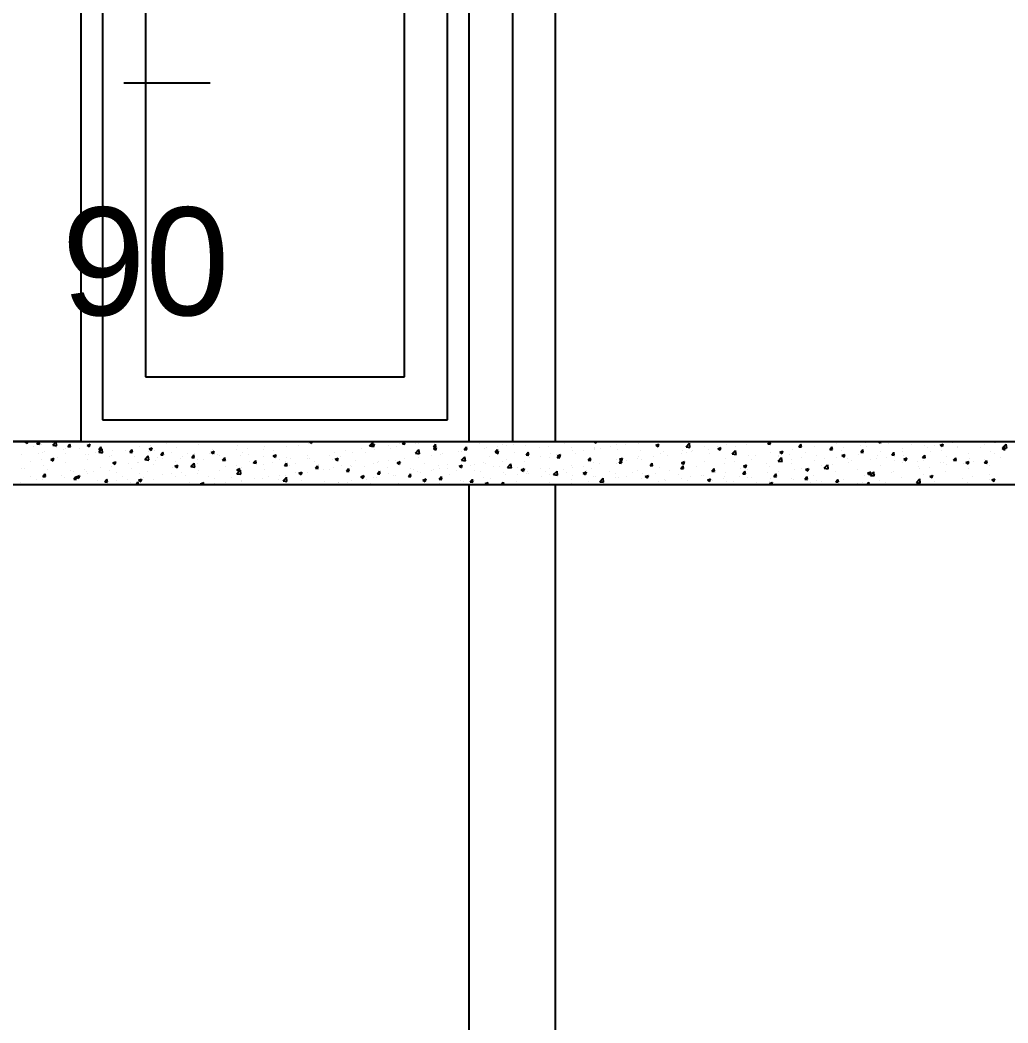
# Model space of a CAD drawing. Header units: metres. Extents: x -55 to 385, y 16 to 159.
# Drawn here: x -25.32 to -23.031, y 71.794 to 74.117 of the extents above; entities that cross this region are included whole.
import ezdxf

# ---------------------------------------------------------------- set-up
doc = ezdxf.new("R2010")
doc.units = ezdxf.units.M
doc.header["$MEASUREMENT"] = 0
doc.styles.get("Standard").update_dxf_attribs({"font": 'ARIAL.TTF'})

msp = doc.modelspace()

# ---------------------------------------------------------------- linework, layer by layer
for p, q in [((-24.27956, 73.14066), (-24.27956, 76.04066)), ((-24.07956, 73.14066), (-24.07956, 76.04066)), ((-25.17956, 75.24066), (-25.17956, 73.14066)), ((-25.17956, 75.24066), (-25.17956, 73.14066)), ((-24.27956, 73.14066), (-24.27956, 75.24066)), ((-24.17956, 75.24066), (-24.17956, 73.14066)), ((-25.12956, 75.19066), (-25.12956, 73.19066)), ((-24.32956, 73.19066), (-24.32956, 75.19066)), ((-25.02956, 75.09066), (-25.02956, 73.29066)), ((-24.42956, 73.29066), (-24.42956, 75.09066)), ((-25.07956, 73.97194), (-24.87956, 73.97194)), ((-25.02956, 73.29066), (-24.42956, 73.29066)), ((-25.12956, 73.19066), (-24.32956, 73.19066)), ((-27.47955, 73.14066), (-20.67956, 73.14066)), ((-25.17955, 73.14065), (-25.42955, 73.14065)), ((-25.30867, 73.13944), (-25.30551, 73.14065)), ((-25.30867, 73.13944), (-25.30369, 73.13608)), ((-25.30362, 73.1362), (-25.30213, 73.14065)), ((-25.28991, 73.12802), (-25.28991, 73.12802)), ((-25.28131, 73.13504), (-25.2766, 73.14065)), ((-25.28131, 73.13504), (-25.27533, 73.13452)), ((-25.27526, 73.13463), (-25.27637, 73.14065)), ((-25.26953, 73.13435), (-25.26953, 73.13435)), ((-25.24466, 73.13222), (-25.23687, 73.14034)), ((-25.24466, 73.13222), (-25.23577, 73.13084)), ((-25.24449, 73.13764), (-25.24449, 73.13764)), ((-25.23569, 73.13092), (-25.2368, 73.14042)), ((-25.23653, 73.12576), (-25.23653, 73.12576)), ((-25.21427, 73.12473), (-25.21427, 73.12473)), ((-25.20958, 73.12877), (-25.20476, 73.13451)), ((-25.20958, 73.12877), (-25.2036, 73.12824)), ((-25.20353, 73.12836), (-25.20469, 73.13463)), ((-25.18314, 73.1235), (-25.18314, 73.1235)), ((-25.17956, 73.14066), (-24.27956, 73.14066)), ((-25.17955, 73.14066), (-25.17955, 73.14065)), ((-25.16496, 73.13143), (-25.15795, 73.13412)), ((-25.16496, 73.13143), (-25.15998, 73.12808)), ((-25.16233, 73.13223), (-25.16233, 73.13223)), ((-25.16173, 73.13187), (-25.16173, 73.13187)), ((-25.15991, 73.12819), (-25.15788, 73.13423)), ((-25.13794, 73.11567), (-25.13015, 73.12379)), ((-25.13785, 73.12249), (-25.13303, 73.12824)), ((-25.13181, 73.12208), (-25.13296, 73.12835)), ((-25.12897, 73.11437), (-25.13007, 73.12387)), ((-25.11099, 73.13927), (-25.11099, 73.13927)), ((-25.07956, 73.14066), (-24.87956, 73.14066)), ((-25.04371, 73.1281), (-25.04371, 73.1281)), ((-25.02124, 73.12342), (-25.01424, 73.12611)), ((-25.02124, 73.12342), (-25.01627, 73.12007)), ((-25.01867, 73.13139), (-25.01867, 73.13139)), ((-25.0162, 73.12018), (-25.01417, 73.12623)), ((-24.9808, 73.13638), (-24.9808, 73.13638)), ((-24.95841, 73.12692), (-24.95841, 73.12692)), ((-24.9079, 73.13332), (-24.9079, 73.13332)), ((-24.81595, 73.13226), (-24.81595, 73.13226)), ((-24.79286, 73.12515), (-24.79286, 73.12515)), ((-24.75498, 73.13013), (-24.75498, 73.13013)), ((-24.70339, 73.12847), (-24.70339, 73.12847)), ((-24.69183, 73.13845), (-24.69183, 73.13845)), ((-24.67535, 73.13033), (-24.67535, 73.13033)), ((-24.65204, 73.13551), (-24.65204, 73.13551)), ((-24.64979, 73.13966), (-24.64718, 73.14066)), ((-24.64979, 73.13966), (-24.64482, 73.1363)), ((-24.64475, 73.13642), (-24.64332, 73.14066)), ((-24.61703, 73.14034), (-24.61703, 73.14034)), ((-24.52917, 73.12388), (-24.52917, 73.12388)), ((-24.51085, 73.13032), (-24.50306, 73.13844)), ((-24.51085, 73.13032), (-24.50196, 73.12894)), ((-24.50608, 73.13165), (-24.49908, 73.13434)), ((-24.50608, 73.13165), (-24.50111, 73.12829)), ((-24.50188, 73.12902), (-24.50299, 73.13852)), ((-24.50104, 73.12841), (-24.49901, 73.13445)), ((-24.49947, 73.12316), (-24.49947, 73.12316)), ((-24.46601, 73.1322), (-24.46601, 73.1322)), ((-24.4622, 73.12536), (-24.4622, 73.12536)), ((-24.44896, 73.12957), (-24.44896, 73.12957)), ((-24.44098, 73.13549), (-24.44098, 73.13549)), ((-24.43447, 73.13496), (-24.42968, 73.14066)), ((-24.43447, 73.13496), (-24.42849, 73.13443)), ((-24.42842, 73.13455), (-24.42955, 73.14066)), ((-24.40388, 73.13537), (-24.40388, 73.13537)), ((-24.4031, 73.14048), (-24.4031, 73.14048)), ((-24.39702, 73.13706), (-24.39702, 73.13706)), ((-24.36274, 73.12868), (-24.35792, 73.13443)), ((-24.36274, 73.12868), (-24.35677, 73.12816)), ((-24.36237, 73.12364), (-24.35537, 73.12633)), ((-24.36237, 73.12364), (-24.35739, 73.12029)), ((-24.35669, 73.12827), (-24.35785, 73.13454)), ((-24.35732, 73.1204), (-24.35529, 73.12644)), ((-24.30955, 73.13852), (-24.30955, 73.13852)), ((-24.29102, 73.12241), (-24.2862, 73.12815)), ((-24.28497, 73.122), (-24.28612, 73.12827)), ((-24.25617, 73.13626), (-24.25617, 73.13626)), ((-24.24444, 73.12471), (-24.24444, 73.12471)), ((-24.24019, 73.12595), (-24.24019, 73.12595)), ((-24.21516, 73.12925), (-24.21516, 73.12925)), ((-24.20279, 73.13401), (-24.20279, 73.13401)), ((-24.1931, 73.13176), (-24.1931, 73.13176)), ((-24.17729, 73.13423), (-24.17729, 73.13423)), ((-24.14941, 73.13175), (-24.14941, 73.13175)), ((-24.14259, 73.13816), (-24.14259, 73.13816)), ((-24.11642, 73.12576), (-24.11642, 73.12576)), ((-24.09603, 73.12949), (-24.09603, 73.12949)), ((-24.0581, 73.13577), (-24.0581, 73.13577)), ((-24.04264, 73.12724), (-24.04264, 73.12724)), ((-23.99092, 73.13988), (-23.98887, 73.14066)), ((-23.99092, 73.13988), (-23.98595, 73.13652)), ((-23.99001, 73.12581), (-23.99001, 73.12581)), ((-23.98934, 73.123), (-23.98934, 73.123)), ((-23.98926, 73.12498), (-23.98926, 73.12498)), ((-23.98587, 73.13663), (-23.98452, 73.14066)), ((-23.97582, 73.12382), (-23.97582, 73.12382)), ((-23.95147, 73.12798), (-23.95147, 73.12798)), ((-23.93807, 73.13331), (-23.93807, 73.13331)), ((-23.9175, 73.13383), (-23.9175, 73.13383)), ((-23.88831, 73.1363), (-23.88831, 73.1363)), ((-23.88673, 73.14035), (-23.88673, 73.14035)), ((-23.86328, 73.13959), (-23.86328, 73.13959)), ((-23.84721, 73.13187), (-23.84021, 73.13456)), ((-23.84721, 73.13187), (-23.84223, 73.12851)), ((-23.84216, 73.12863), (-23.84013, 73.13467)), ((-23.77704, 73.12842), (-23.76925, 73.13654)), ((-23.77704, 73.12842), (-23.76815, 73.12704)), ((-23.76807, 73.12712), (-23.76918, 73.13662)), ((-23.73415, 73.128), (-23.73415, 73.128)), ((-23.70436, 73.12887), (-23.70436, 73.12887)), ((-23.70349, 73.12386), (-23.69649, 73.12655)), ((-23.70349, 73.12386), (-23.69852, 73.1205)), ((-23.69845, 73.12062), (-23.69642, 73.12666)), ((-23.68364, 73.1344), (-23.68364, 73.1344)), ((-23.6625, 73.13005), (-23.6625, 73.13005)), ((-23.6538, 73.14066), (-23.65338, 73.14063)), ((-23.64604, 73.13888), (-23.64604, 73.13888)), ((-23.63746, 73.13335), (-23.63746, 73.13335)), ((-23.59959, 73.13833), (-23.59959, 73.13833)), ((-23.58763, 73.13487), (-23.58281, 73.14062)), ((-23.58763, 73.13487), (-23.58165, 73.13435)), ((-23.58158, 73.13446), (-23.58273, 73.14066)), ((-23.51591, 73.1286), (-23.51109, 73.13434)), ((-23.51591, 73.1286), (-23.50993, 73.12808)), ((-23.50986, 73.12819), (-23.51101, 73.13446)), ((-23.47912, 73.12955), (-23.47912, 73.12955)), ((-23.44418, 73.12232), (-23.43936, 73.12807)), ((-23.43813, 73.12191), (-23.43929, 73.12818)), ((-23.43668, 73.1238), (-23.43668, 73.1238)), ((-23.42778, 73.13659), (-23.42778, 73.13659)), ((-23.41446, 73.13983), (-23.41446, 73.13983)), ((-23.41164, 73.1271), (-23.41164, 73.1271)), ((-23.37377, 73.13208), (-23.37377, 73.13208)), ((-23.36108, 73.13757), (-23.36108, 73.13757)), ((-23.35857, 73.12927), (-23.35857, 73.12927)), ((-23.33205, 73.14009), (-23.33057, 73.14066)), ((-23.33205, 73.14009), (-23.32707, 73.13674)), ((-23.327, 73.13685), (-23.32572, 73.14066)), ((-23.31062, 73.1404), (-23.31062, 73.1404)), ((-23.30769, 73.13532), (-23.30769, 73.13532)), ((-23.30025, 73.13928), (-23.30025, 73.13928)), ((-23.2752, 73.12424), (-23.2752, 73.12424)), ((-23.25431, 73.13306), (-23.25431, 73.13306)), ((-23.22469, 73.13064), (-23.22469, 73.13064)), ((-23.21797, 73.12733), (-23.21797, 73.12733)), ((-23.20093, 73.13081), (-23.20093, 73.13081)), ((-23.18833, 73.13209), (-23.18133, 73.13477)), ((-23.18833, 73.13209), (-23.18336, 73.12873)), ((-23.18329, 73.12884), (-23.18126, 73.13489)), ((-23.17275, 73.13814), (-23.17275, 73.13814)), ((-23.15966, 73.13734), (-23.15966, 73.13734)), ((-23.14795, 73.12583), (-23.14795, 73.12583)), ((-23.14755, 73.12855), (-23.14755, 73.12855)), ((-23.11525, 73.13973), (-23.11525, 73.13973)), ((-23.09417, 73.12629), (-23.09417, 73.12629)), ((-23.0848, 73.13415), (-23.0848, 73.13415)), ((-23.06187, 73.13747), (-23.06187, 73.13747)), ((-23.05976, 73.13744), (-23.05976, 73.13744)), ((-23.04462, 73.12408), (-23.03762, 73.12676)), ((-23.04462, 73.12408), (-23.03965, 73.12072)), ((-23.04323, 73.12652), (-23.03544, 73.13464)), ((-23.04323, 73.12652), (-23.03434, 73.12514)), ((-23.04078, 73.12404), (-23.04078, 73.12404)), ((-23.03957, 73.12083), (-23.03755, 73.12688)), ((-23.03426, 73.12522), (-23.03537, 73.13472)), ((-25.31613, 73.11129), (-25.31613, 73.11129)), ((-25.27837, 73.11185), (-25.27837, 73.11185)), ((-25.26882, 73.11458), (-25.26882, 73.11458)), ((-25.26478, 73.11833), (-25.26478, 73.11833)), ((-25.24898, 73.09918), (-25.24198, 73.10187)), ((-25.24393, 73.09594), (-25.2419, 73.10198)), ((-25.23292, 73.10319), (-25.23292, 73.10319)), ((-25.22005, 73.12186), (-25.22005, 73.12186)), ((-25.21544, 73.11233), (-25.21544, 73.11233)), ((-25.16977, 73.1115), (-25.16977, 73.1115)), ((-25.16206, 73.11007), (-25.16206, 73.11007)), ((-25.14474, 73.1148), (-25.14474, 73.1148)), ((-25.13794, 73.11567), (-25.12904, 73.11429)), ((-25.13785, 73.12249), (-25.13188, 73.12197)), ((-25.12976, 73.12125), (-25.12976, 73.12125)), ((-25.11221, 73.10598), (-25.11221, 73.10598)), ((-25.10868, 73.10782), (-25.10868, 73.10782)), ((-25.10686, 73.11978), (-25.10686, 73.11978)), ((-25.07638, 73.11899), (-25.07638, 73.11899)), ((-25.06613, 73.11621), (-25.06131, 73.12196)), ((-25.06613, 73.11621), (-25.06015, 73.11569)), ((-25.0617, 73.11238), (-25.0617, 73.11238)), ((-25.06008, 73.11581), (-25.06124, 73.12208)), ((-25.05529, 73.10556), (-25.05529, 73.10556)), ((-25.03121, 73.09912), (-25.02342, 73.10723)), ((-25.02225, 73.09782), (-25.02335, 73.10732)), ((-25.023, 73.11674), (-25.023, 73.11674)), ((-25.00976, 73.11988), (-25.00976, 73.11988)), ((-25.00191, 73.10331), (-25.00191, 73.10331)), ((-24.9944, 73.10994), (-24.98958, 73.11568)), ((-24.9944, 73.10994), (-24.98842, 73.10942)), ((-24.9909, 73.10223), (-24.9909, 73.10223)), ((-24.98835, 73.10953), (-24.98951, 73.1158)), ((-24.96962, 73.11448), (-24.96962, 73.11448)), ((-24.94853, 73.10105), (-24.94853, 73.10105)), ((-24.94395, 73.10525), (-24.94395, 73.10525)), ((-24.93259, 73.11224), (-24.93259, 73.11224)), ((-24.92268, 73.10366), (-24.91786, 73.10941)), ((-24.92268, 73.10366), (-24.9167, 73.10314)), ((-24.91892, 73.10855), (-24.91892, 73.10855)), ((-24.91663, 73.10326), (-24.91778, 73.10952)), ((-24.91623, 73.11223), (-24.91623, 73.11223)), ((-24.90912, 73.10003), (-24.90912, 73.10003)), ((-24.88105, 73.11354), (-24.88105, 73.11354)), ((-24.87753, 73.11541), (-24.87053, 73.1181)), ((-24.87753, 73.11541), (-24.87256, 73.11206)), ((-24.87427, 73.12225), (-24.87427, 73.12225)), ((-24.87248, 73.11217), (-24.87046, 73.11822)), ((-24.86285, 73.10997), (-24.86285, 73.10997)), ((-24.85718, 73.10753), (-24.85718, 73.10753)), ((-24.85095, 73.09739), (-24.84613, 73.10313)), ((-24.85031, 73.1003), (-24.85031, 73.1003)), ((-24.8449, 73.09698), (-24.84606, 73.10325)), ((-24.81789, 73.12185), (-24.81789, 73.12185)), ((-24.80947, 73.10772), (-24.80947, 73.10772)), ((-24.80584, 73.11457), (-24.80584, 73.11457)), ((-24.79199, 73.11031), (-24.79199, 73.11031)), ((-24.75609, 73.10546), (-24.75609, 73.10546)), ((-24.75533, 73.12097), (-24.75533, 73.12097)), ((-24.73382, 73.1074), (-24.72682, 73.11009)), ((-24.73382, 73.1074), (-24.72884, 73.10405)), ((-24.73367, 73.12032), (-24.73367, 73.12032)), ((-24.72877, 73.10416), (-24.72674, 73.11021)), ((-24.7027, 73.10321), (-24.7027, 73.10321)), ((-24.6931, 73.1023), (-24.6931, 73.1023)), ((-24.65523, 73.10729), (-24.65523, 73.10729)), ((-24.65326, 73.10222), (-24.65326, 73.10222)), ((-24.64932, 73.10095), (-24.64932, 73.10095)), ((-24.60275, 73.10863), (-24.60275, 73.10863)), ((-24.59207, 73.1156), (-24.59207, 73.1156)), ((-24.5901, 73.0994), (-24.5831, 73.10208)), ((-24.58506, 73.09616), (-24.58303, 73.1022)), ((-24.57884, 73.10534), (-24.57884, 73.10534)), ((-24.56704, 73.1189), (-24.56704, 73.1189)), ((-24.55081, 73.11612), (-24.55081, 73.11612)), ((-24.52052, 73.11535), (-24.52052, 73.11535)), ((-24.42941, 73.10104), (-24.42941, 73.10104)), ((-24.40413, 73.11377), (-24.39634, 73.12189)), ((-24.40413, 73.11377), (-24.39523, 73.11239)), ((-24.39823, 73.10377), (-24.39823, 73.10377)), ((-24.39516, 73.11247), (-24.39626, 73.12197)), ((-24.36626, 73.10935), (-24.36626, 73.10935)), ((-24.34689, 73.11081), (-24.34689, 73.11081)), ((-24.34122, 73.11265), (-24.34122, 73.11265)), ((-24.30335, 73.11764), (-24.30335, 73.11764)), ((-24.2974, 73.09722), (-24.28961, 73.10533)), ((-24.29638, 73.11722), (-24.29638, 73.11722)), ((-24.29102, 73.12241), (-24.28504, 73.12188)), ((-24.28843, 73.09592), (-24.28954, 73.10542)), ((-24.23306, 73.10574), (-24.23306, 73.10574)), ((-24.21929, 73.11613), (-24.21447, 73.12188)), ((-24.21929, 73.11613), (-24.21331, 73.11561)), ((-24.21866, 73.11563), (-24.21165, 73.11832)), ((-24.21866, 73.11563), (-24.21368, 73.11228)), ((-24.21324, 73.11572), (-24.2144, 73.12199)), ((-24.21361, 73.11239), (-24.21158, 73.11843)), ((-24.17474, 73.11575), (-24.17474, 73.11575)), ((-24.14757, 73.10986), (-24.14274, 73.1156)), ((-24.14757, 73.10986), (-24.14159, 73.10933)), ((-24.1438, 73.10487), (-24.1438, 73.10487)), ((-24.14152, 73.10945), (-24.14267, 73.11572)), ((-24.14044, 73.1031), (-24.14044, 73.1031)), ((-24.1154, 73.1064), (-24.1154, 73.1064)), ((-24.09246, 73.1038), (-24.09246, 73.1038)), ((-24.09186, 73.11237), (-24.09186, 73.11237)), ((-24.07753, 73.11139), (-24.07753, 73.11139)), ((-24.07584, 73.10358), (-24.07102, 73.10933)), ((-24.07584, 73.10358), (-24.06986, 73.10306)), ((-24.07494, 73.10762), (-24.06794, 73.11031)), ((-24.07494, 73.10762), (-24.06997, 73.10427)), ((-24.06979, 73.10317), (-24.07095, 73.10944)), ((-24.0699, 73.10438), (-24.06787, 73.11042)), ((-24.04052, 73.11941), (-24.04052, 73.11941)), ((-24.03414, 73.11381), (-24.03414, 73.11381)), ((-24.01438, 73.1197), (-24.01438, 73.1197)), ((-24.00411, 73.09731), (-23.99929, 73.10305)), ((-23.99806, 73.0969), (-23.99922, 73.10317)), ((-23.93929, 73.10002), (-23.93929, 73.10002)), ((-23.93588, 73.12273), (-23.93588, 73.12273)), ((-23.93123, 73.09961), (-23.92423, 73.1023)), ((-23.93123, 73.09961), (-23.92626, 73.09626)), ((-23.92618, 73.09637), (-23.92416, 73.10242)), ((-23.88959, 73.10015), (-23.88959, 73.10015)), ((-23.88794, 73.10706), (-23.88794, 73.10706)), ((-23.8825, 73.12047), (-23.8825, 73.12047)), ((-23.85171, 73.10514), (-23.85171, 73.10514)), ((-23.83743, 73.11346), (-23.83743, 73.11346)), ((-23.82911, 73.11822), (-23.82911, 73.11822)), ((-23.82099, 73.10885), (-23.82099, 73.10885)), ((-23.78856, 73.11345), (-23.78856, 73.11345)), ((-23.78549, 73.12096), (-23.78549, 73.12096)), ((-23.77573, 73.11596), (-23.77573, 73.11596)), ((-23.76352, 73.11675), (-23.76352, 73.11675)), ((-23.76268, 73.11886), (-23.76268, 73.11886)), ((-23.72565, 73.12173), (-23.72565, 73.12173)), ((-23.72235, 73.11371), (-23.72235, 73.11371)), ((-23.68486, 73.10111), (-23.68486, 73.10111)), ((-23.67032, 73.11187), (-23.66253, 73.11999)), ((-23.67032, 73.11187), (-23.66142, 73.11049)), ((-23.66897, 73.11145), (-23.66897, 73.11145)), ((-23.66135, 73.11057), (-23.66245, 73.12007)), ((-23.63292, 73.10861), (-23.63292, 73.10861)), ((-23.61559, 73.1092), (-23.61559, 73.1092)), ((-23.58157, 73.11565), (-23.58157, 73.11565)), ((-23.56359, 73.09532), (-23.5558, 73.10343)), ((-23.56274, 73.1072), (-23.56274, 73.1072)), ((-23.5622, 73.10694), (-23.5622, 73.10694)), ((-23.55978, 73.11585), (-23.55278, 73.11854)), ((-23.55978, 73.11585), (-23.55481, 73.11249)), ((-23.55462, 73.09402), (-23.55573, 73.10352)), ((-23.55474, 73.11261), (-23.55271, 73.11865)), ((-23.53771, 73.1105), (-23.53771, 73.1105)), ((-23.53106, 73.12205), (-23.53106, 73.12205)), ((-23.50882, 73.10468), (-23.50882, 73.10468)), ((-23.49983, 73.11549), (-23.49983, 73.11549)), ((-23.47521, 73.10925), (-23.47521, 73.10925)), ((-23.45544, 73.10243), (-23.45544, 73.10243)), ((-23.44418, 73.12232), (-23.4382, 73.1218)), ((-23.429, 73.1033), (-23.429, 73.1033)), ((-23.41689, 73.11926), (-23.41689, 73.11926)), ((-23.41607, 73.10784), (-23.40907, 73.11053)), ((-23.41607, 73.10784), (-23.41109, 73.10449)), ((-23.41102, 73.1046), (-23.40899, 73.11064)), ((-23.40206, 73.10017), (-23.40206, 73.10017)), ((-23.37849, 73.1097), (-23.37849, 73.1097)), ((-23.37245, 73.11605), (-23.36763, 73.12179)), ((-23.37245, 73.11605), (-23.36648, 73.11553)), ((-23.3664, 73.11564), (-23.36756, 73.12191)), ((-23.33692, 73.10096), (-23.33692, 73.10096)), ((-23.33461, 73.10731), (-23.33461, 73.10731)), ((-23.32655, 73.1172), (-23.32655, 73.1172)), ((-23.31189, 73.10425), (-23.31189, 73.10425)), ((-23.30073, 73.10977), (-23.29591, 73.11552)), ((-23.30073, 73.10977), (-23.29475, 73.10925)), ((-23.29468, 73.10936), (-23.29584, 73.11563)), ((-23.27629, 73.11732), (-23.27629, 73.11732)), ((-23.27402, 73.10924), (-23.27402, 73.10924)), ((-23.27236, 73.09983), (-23.26535, 73.10252)), ((-23.27236, 73.09983), (-23.26738, 73.09648)), ((-23.26731, 73.09659), (-23.26528, 73.10263)), ((-23.229, 73.1035), (-23.22418, 73.10924)), ((-23.229, 73.1035), (-23.22302, 73.10297)), ((-23.22295, 73.10309), (-23.22411, 73.10936)), ((-23.21086, 73.11755), (-23.21086, 73.11755)), ((-23.18583, 73.12085), (-23.18583, 73.12085)), ((-23.17397, 73.10485), (-23.17397, 73.10485)), ((-23.15728, 73.09722), (-23.15245, 73.10297)), ((-23.15123, 73.09681), (-23.15238, 73.10308)), ((-23.12263, 73.11189), (-23.12263, 73.11189)), ((-23.12147, 73.10235), (-23.12147, 73.10235)), ((-23.07212, 73.11829), (-23.07212, 73.11829)), ((-23.06315, 73.11236), (-23.06315, 73.11236)), ((-23.0482, 73.10299), (-23.0482, 73.10299)), ((-25.31734, 73.078), (-25.31734, 73.078)), ((-25.3098, 73.07718), (-25.3098, 73.07718)), ((-25.29583, 73.09491), (-25.29583, 73.09491)), ((-25.2708, 73.0982), (-25.2708, 73.0982)), ((-25.266, 73.08504), (-25.266, 73.08504)), ((-25.24898, 73.09918), (-25.244, 73.09582)), ((-25.21549, 73.09144), (-25.21549, 73.09144)), ((-25.16355, 73.09894), (-25.16355, 73.09894)), ((-25.13317, 73.08034), (-25.13317, 73.08034)), ((-25.10754, 73.08221), (-25.10754, 73.08221)), ((-25.10527, 73.09117), (-25.09826, 73.09386)), ((-25.10527, 73.09117), (-25.10029, 73.08781)), ((-25.10022, 73.08793), (-25.09819, 73.09397)), ((-25.07001, 73.08866), (-25.07001, 73.08866)), ((-25.06291, 73.07909), (-25.06291, 73.07909)), ((-25.04922, 73.09222), (-25.04922, 73.09222)), ((-25.04498, 73.09195), (-25.04498, 73.09195)), ((-25.03121, 73.09912), (-25.02232, 73.09774)), ((-25.01097, 73.08659), (-25.01097, 73.08659)), ((-25.00711, 73.09694), (-25.00711, 73.09694)), ((-24.96694, 73.08027), (-24.96694, 73.08027)), ((-24.96155, 73.08316), (-24.95455, 73.08585)), ((-24.96155, 73.08316), (-24.95658, 73.07981)), ((-24.95963, 73.09363), (-24.95963, 73.09363)), ((-24.95651, 73.07992), (-24.95448, 73.08596)), ((-24.92449, 73.08256), (-24.9167, 73.09068)), ((-24.92449, 73.08256), (-24.9156, 73.08118)), ((-24.91552, 73.08127), (-24.91663, 73.09076)), ((-24.90862, 73.09029), (-24.90862, 73.09029)), ((-24.89515, 73.09879), (-24.89515, 73.09879)), ((-24.85095, 73.09739), (-24.84497, 73.09687)), ((-24.8442, 73.08241), (-24.8442, 73.08241)), ((-24.84177, 73.09654), (-24.84177, 73.09654)), ((-24.81916, 73.0857), (-24.81916, 73.0857)), ((-24.81784, 73.07515), (-24.81084, 73.07784)), ((-24.81279, 73.07191), (-24.81077, 73.07795)), ((-24.80705, 73.08128), (-24.80705, 73.08128)), ((-24.78838, 73.09428), (-24.78838, 73.09428)), ((-24.78129, 73.09069), (-24.78129, 73.09069)), ((-24.77922, 73.09111), (-24.7744, 73.09686)), ((-24.77922, 73.09111), (-24.77325, 73.09059)), ((-24.77318, 73.09071), (-24.77433, 73.09697)), ((-24.75654, 73.08768), (-24.75654, 73.08768)), ((-24.735, 73.09203), (-24.735, 73.09203)), ((-24.71813, 73.09901), (-24.71813, 73.09901)), ((-24.7075, 73.08484), (-24.70268, 73.09058)), ((-24.7075, 73.08484), (-24.70152, 73.08432)), ((-24.7046, 73.09518), (-24.7046, 73.09518)), ((-24.70145, 73.08443), (-24.70261, 73.0907)), ((-24.69548, 73.08532), (-24.69548, 73.08532)), ((-24.68162, 73.08977), (-24.68162, 73.08977)), ((-24.63716, 73.09533), (-24.63716, 73.09533)), ((-24.63577, 73.07856), (-24.63095, 73.08431)), ((-24.63577, 73.07856), (-24.62979, 73.07804)), ((-24.62972, 73.07816), (-24.63088, 73.08442)), ((-24.62824, 73.08752), (-24.62824, 73.08752)), ((-24.59594, 73.09869), (-24.59594, 73.09869)), ((-24.59335, 73.07946), (-24.59335, 73.07946)), ((-24.5901, 73.0994), (-24.58513, 73.09604)), ((-24.57485, 73.08526), (-24.57485, 73.08526)), ((-24.56405, 73.07229), (-24.55923, 73.07803)), ((-24.558, 73.07188), (-24.55915, 73.07815)), ((-24.55547, 73.08444), (-24.55547, 73.08444)), ((-24.55203, 73.08283), (-24.55203, 73.08283)), ((-24.54256, 73.09644), (-24.54256, 73.09644)), ((-24.52147, 73.08301), (-24.52147, 73.08301)), ((-24.50068, 73.08987), (-24.50068, 73.08987)), ((-24.49232, 73.09276), (-24.49232, 73.09276)), ((-24.48918, 73.09418), (-24.48918, 73.09418)), ((-24.46809, 73.08075), (-24.46809, 73.08075)), ((-24.46728, 73.09605), (-24.46728, 73.09605)), ((-24.45017, 73.09628), (-24.45017, 73.09628)), ((-24.44639, 73.09139), (-24.43939, 73.09408)), ((-24.44639, 73.09139), (-24.44142, 73.08803)), ((-24.44134, 73.08815), (-24.43932, 73.09419)), ((-24.43579, 73.09193), (-24.43579, 73.09193)), ((-24.41471, 73.0785), (-24.41471, 73.0785)), ((-24.38241, 73.08967), (-24.38241, 73.08967)), ((-24.3497, 73.08572), (-24.3497, 73.08572)), ((-24.34811, 73.07753), (-24.34811, 73.07753)), ((-24.32966, 73.07819), (-24.32966, 73.07819)), ((-24.32903, 73.08742), (-24.32903, 73.08742)), ((-24.30268, 73.08338), (-24.29568, 73.08607)), ((-24.30268, 73.08338), (-24.2977, 73.08002)), ((-24.29763, 73.08014), (-24.2956, 73.08618)), ((-24.2976, 73.08393), (-24.2976, 73.08393)), ((-24.2974, 73.09722), (-24.28851, 73.09584)), ((-24.29138, 73.09573), (-24.29138, 73.09573)), ((-24.27565, 73.08516), (-24.27565, 73.08516)), ((-24.2665, 73.08651), (-24.2665, 73.08651)), ((-24.24566, 73.09143), (-24.24566, 73.09143)), ((-24.24147, 73.0898), (-24.24147, 73.0898)), ((-24.22226, 73.08291), (-24.22226, 73.08291)), ((-24.2091, 73.08378), (-24.2091, 73.08378)), ((-24.20359, 73.09479), (-24.20359, 73.09479)), ((-24.19431, 73.09847), (-24.19431, 73.09847)), ((-24.19068, 73.08066), (-24.18289, 73.08878)), ((-24.19068, 73.08066), (-24.18178, 73.07929)), ((-24.18171, 73.07937), (-24.18282, 73.08886)), ((-24.16888, 73.08065), (-24.16888, 73.08065)), ((-24.15897, 73.07537), (-24.15196, 73.07806)), ((-24.15392, 73.07213), (-24.15189, 73.07817)), ((-24.15078, 73.09379), (-24.15078, 73.09379)), ((-24.1155, 73.0784), (-24.1155, 73.0784)), ((-24.09308, 73.07908), (-24.09308, 73.07908)), ((-24.04174, 73.08612), (-24.04174, 73.08612)), ((-24.04068, 73.08026), (-24.04068, 73.08026)), ((-24.01565, 73.08356), (-24.01565, 73.08356)), ((-24.00411, 73.09731), (-23.99814, 73.09678)), ((-23.99595, 73.07882), (-23.99595, 73.07882)), ((-23.99123, 73.09252), (-23.99123, 73.09252)), ((-23.97778, 73.08854), (-23.97778, 73.08854)), ((-23.93763, 73.08883), (-23.93763, 73.08883)), ((-23.93239, 73.09103), (-23.92757, 73.09678)), ((-23.93239, 73.09103), (-23.92641, 73.09051)), ((-23.92634, 73.09062), (-23.92749, 73.09689)), ((-23.91462, 73.09686), (-23.91462, 73.09686)), ((-23.87931, 73.09884), (-23.87931, 73.09884)), ((-23.86066, 73.08476), (-23.85584, 73.0905)), ((-23.86066, 73.08476), (-23.85468, 73.08423)), ((-23.85461, 73.08435), (-23.85577, 73.09061)), ((-23.83865, 73.08017), (-23.83865, 73.08017)), ((-23.78983, 73.07731), (-23.78983, 73.07731)), ((-23.78893, 73.07848), (-23.78411, 73.08423)), ((-23.78893, 73.07848), (-23.78296, 73.07796)), ((-23.78752, 73.09161), (-23.78052, 73.09429)), ((-23.78752, 73.09161), (-23.78254, 73.08825)), ((-23.78671, 73.08767), (-23.78671, 73.08767)), ((-23.78289, 73.07807), (-23.78404, 73.08434)), ((-23.78247, 73.08836), (-23.78044, 73.09441)), ((-23.75196, 73.08229), (-23.75196, 73.08229)), ((-23.73537, 73.09471), (-23.73537, 73.09471)), ((-23.71721, 73.0722), (-23.71239, 73.07795)), ((-23.71116, 73.0718), (-23.71232, 73.07806)), ((-23.6888, 73.09061), (-23.6888, 73.09061)), ((-23.66377, 73.0939), (-23.66377, 73.0939)), ((-23.65017, 73.07921), (-23.65017, 73.07921)), ((-23.6438, 73.0836), (-23.6368, 73.08628)), ((-23.6438, 73.0836), (-23.63883, 73.08024)), ((-23.63876, 73.08036), (-23.63673, 73.0864)), ((-23.6259, 73.09889), (-23.6259, 73.09889)), ((-23.59185, 73.08922), (-23.59185, 73.08922)), ((-23.58279, 73.08236), (-23.58279, 73.08236)), ((-23.56359, 73.09532), (-23.5547, 73.09394)), ((-23.53353, 73.09924), (-23.53353, 73.09924)), ((-23.53228, 73.08876), (-23.53228, 73.08876)), ((-23.50957, 73.07728), (-23.50957, 73.07728)), ((-23.50009, 73.07559), (-23.49309, 73.07828)), ((-23.49504, 73.07235), (-23.49302, 73.07839)), ((-23.48034, 73.09626), (-23.48034, 73.09626)), ((-23.46299, 73.08436), (-23.46299, 73.08436)), ((-23.45687, 73.07876), (-23.44908, 73.08688)), ((-23.45687, 73.07876), (-23.44797, 73.07739)), ((-23.45125, 73.08729), (-23.45125, 73.08729)), ((-23.4479, 73.07747), (-23.449, 73.08696)), ((-23.43795, 73.08766), (-23.43795, 73.08766)), ((-23.40008, 73.09264), (-23.40008, 73.09264)), ((-23.39293, 73.0973), (-23.39293, 73.0973)), ((-23.3797, 73.07641), (-23.3797, 73.07641)), ((-23.34867, 73.09792), (-23.34867, 73.09792)), ((-23.32776, 73.08391), (-23.32776, 73.08391)), ((-23.29529, 73.09566), (-23.29529, 73.09566)), ((-23.27642, 73.09095), (-23.27642, 73.09095)), ((-23.24191, 73.09341), (-23.24191, 73.09341)), ((-23.2381, 73.08233), (-23.2381, 73.08233)), ((-23.23717, 73.07811), (-23.23717, 73.07811)), ((-23.22591, 73.09735), (-23.22591, 73.09735)), ((-23.21213, 73.08141), (-23.21213, 73.08141)), ((-23.18853, 73.09115), (-23.18853, 73.09115)), ((-23.17978, 73.09234), (-23.17978, 73.09234)), ((-23.17426, 73.08639), (-23.17426, 73.08639)), ((-23.15728, 73.09722), (-23.1513, 73.0967)), ((-23.13515, 73.0889), (-23.13515, 73.0889)), ((-23.12864, 73.09182), (-23.12164, 73.09451)), ((-23.12864, 73.09182), (-23.12367, 73.08847)), ((-23.12384, 73.0786), (-23.12384, 73.0786)), ((-23.1236, 73.08858), (-23.12157, 73.09462)), ((-23.11111, 73.09471), (-23.11111, 73.09471)), ((-23.08607, 73.098), (-23.08607, 73.098)), ((-23.08555, 73.09095), (-23.08073, 73.09669)), ((-23.08555, 73.09095), (-23.07957, 73.09042)), ((-23.08176, 73.08664), (-23.08176, 73.08664)), ((-23.0795, 73.09054), (-23.08066, 73.09681)), ((-23.07333, 73.085), (-23.07333, 73.085)), ((-25.29711, 73.05876), (-25.29711, 73.05876)), ((-25.26743, 73.05982), (-25.26261, 73.06557)), ((-25.26743, 73.05982), (-25.26145, 73.0593)), ((-25.26138, 73.05941), (-25.26254, 73.06568)), ((-25.25923, 73.06375), (-25.25923, 73.06375)), ((-25.25642, 73.07493), (-25.25642, 73.07493)), ((-25.22418, 73.06219), (-25.22418, 73.06219)), ((-25.21671, 73.05815), (-25.21671, 73.05815)), ((-25.20304, 73.07267), (-25.20304, 73.07267)), ((-25.19608, 73.07206), (-25.19608, 73.07206)), ((-25.19571, 73.05355), (-25.19088, 73.05929)), ((-25.19571, 73.05355), (-25.18973, 73.05302)), ((-25.18966, 73.05314), (-25.19081, 73.05941)), ((-25.18929, 73.05892), (-25.18229, 73.0616)), ((-25.18929, 73.05892), (-25.18431, 73.05556)), ((-25.18424, 73.05568), (-25.18221, 73.06172)), ((-25.17104, 73.07536), (-25.17104, 73.07536)), ((-25.16586, 73.0722), (-25.16586, 73.0722)), ((-25.16477, 73.06565), (-25.16477, 73.06565)), ((-25.14966, 73.07042), (-25.14966, 73.07042)), ((-25.11793, 73.04686), (-25.11909, 73.05313)), ((-25.11342, 73.07269), (-25.11342, 73.07269)), ((-25.09627, 73.06816), (-25.09627, 73.06816)), ((-25.08358, 73.06025), (-25.08358, 73.06025)), ((-25.04557, 73.05091), (-25.03857, 73.0536)), ((-25.04289, 73.06591), (-25.04289, 73.06591)), ((-25.04053, 73.04767), (-25.0385, 73.05371)), ((-25.03341, 73.0575), (-25.03341, 73.0575)), ((-25.02526, 73.07026), (-25.02526, 73.07026)), ((-25.01219, 73.0533), (-25.01219, 73.0533)), ((-24.98951, 73.06365), (-24.98951, 73.06365)), ((-24.97026, 73.06581), (-24.97026, 73.06581)), ((-24.96085, 73.06034), (-24.96085, 73.06034)), ((-24.94523, 73.06911), (-24.94523, 73.06911)), ((-24.93613, 73.0614), (-24.93613, 73.0614)), ((-24.91034, 73.06674), (-24.91034, 73.06674)), ((-24.90735, 73.07409), (-24.90735, 73.07409)), ((-24.88275, 73.05914), (-24.88275, 73.05914)), ((-24.87043, 73.05529), (-24.87043, 73.05529)), ((-24.8584, 73.07424), (-24.8584, 73.07424)), ((-24.82936, 73.05689), (-24.82936, 73.05689)), ((-24.81784, 73.07515), (-24.81287, 73.0718)), ((-24.81777, 73.06601), (-24.80998, 73.07413)), ((-24.81777, 73.06601), (-24.80887, 73.06463)), ((-24.81212, 73.0653), (-24.81212, 73.0653)), ((-24.8088, 73.06472), (-24.8099, 73.07421)), ((-24.77598, 73.05463), (-24.77598, 73.05463)), ((-24.75776, 73.0544), (-24.75776, 73.0544)), ((-24.7538, 73.07531), (-24.7538, 73.07531)), ((-24.74444, 73.05956), (-24.74444, 73.05956)), ((-24.71941, 73.06286), (-24.71941, 73.06286)), ((-24.71104, 73.04946), (-24.70325, 73.05758)), ((-24.70582, 73.06189), (-24.70582, 73.06189)), ((-24.70207, 73.04816), (-24.70318, 73.05766)), ((-24.68153, 73.06785), (-24.68153, 73.06785)), ((-24.67413, 73.06714), (-24.66712, 73.06983)), ((-24.67413, 73.06714), (-24.66915, 73.06379)), ((-24.66908, 73.0639), (-24.66705, 73.06995)), ((-24.65448, 73.06893), (-24.65448, 73.06893)), ((-24.61838, 73.07616), (-24.61838, 73.07616)), ((-24.60397, 73.07534), (-24.60397, 73.07534)), ((-24.56405, 73.07229), (-24.55807, 73.07177)), ((-24.53041, 73.05913), (-24.52341, 73.06182)), ((-24.53041, 73.05913), (-24.52544, 73.05578)), ((-24.52537, 73.05589), (-24.52334, 73.06194)), ((-24.52465, 73.05569), (-24.52465, 73.05569)), ((-24.51862, 73.05332), (-24.51862, 73.05332)), ((-24.5019, 73.05658), (-24.5019, 73.05658)), ((-24.49359, 73.05661), (-24.49359, 73.05661)), ((-24.49232, 73.06601), (-24.4875, 73.07176)), ((-24.49232, 73.06601), (-24.48634, 73.06549)), ((-24.48627, 73.0656), (-24.48743, 73.07187)), ((-24.46633, 73.0657), (-24.46633, 73.0657)), ((-24.45572, 73.0616), (-24.45572, 73.0616)), ((-24.45139, 73.06299), (-24.45139, 73.06299)), ((-24.42059, 73.05974), (-24.41577, 73.06548)), ((-24.42059, 73.05974), (-24.41462, 73.05921)), ((-24.41454, 73.05933), (-24.4157, 73.0656)), ((-24.40801, 73.07571), (-24.40801, 73.07571)), ((-24.39945, 73.07048), (-24.39945, 73.07048)), ((-24.39256, 73.06991), (-24.39256, 73.06991)), ((-24.3867, 73.05113), (-24.3797, 73.05381)), ((-24.38405, 73.05375), (-24.38405, 73.05375)), ((-24.38165, 73.04788), (-24.37963, 73.05393)), ((-24.36753, 73.07321), (-24.36753, 73.07321)), ((-24.36133, 73.07624), (-24.36133, 73.07624)), ((-24.34887, 73.05346), (-24.34405, 73.05921)), ((-24.34887, 73.05346), (-24.34289, 73.05294)), ((-24.34282, 73.05305), (-24.34398, 73.05932)), ((-24.32573, 73.06376), (-24.32573, 73.06376)), ((-24.30794, 73.07398), (-24.30794, 73.07398)), ((-24.27109, 73.04678), (-24.27225, 73.05305)), ((-24.26741, 73.07377), (-24.26741, 73.07377)), ((-24.25456, 73.07173), (-24.25456, 73.07173)), ((-24.24687, 73.05814), (-24.24687, 73.05814)), ((-24.2299, 73.05535), (-24.2299, 73.05535)), ((-24.20118, 73.06947), (-24.20118, 73.06947)), ((-24.19553, 73.06518), (-24.19553, 73.06518)), ((-24.16674, 73.06366), (-24.16674, 73.06366)), ((-24.15897, 73.07537), (-24.15399, 73.07201)), ((-24.1478, 73.06722), (-24.1478, 73.06722)), ((-24.14502, 73.07158), (-24.14502, 73.07158)), ((-24.14171, 73.06696), (-24.14171, 73.06696)), ((-24.11259, 73.0588), (-24.11259, 73.0588)), ((-24.10384, 73.07195), (-24.10384, 73.07195)), ((-24.09441, 73.06496), (-24.09441, 73.06496)), ((-24.08395, 73.06411), (-24.07617, 73.07223)), ((-24.08395, 73.06411), (-24.07506, 73.06273)), ((-24.07499, 73.06282), (-24.07609, 73.07231)), ((-24.06212, 73.07614), (-24.06212, 73.07614)), ((-24.05427, 73.06881), (-24.05427, 73.06881)), ((-24.04103, 73.06271), (-24.04103, 73.06271)), ((-24.01525, 73.06736), (-24.00825, 73.07005)), ((-24.01525, 73.06736), (-24.01028, 73.06401)), ((-24.01021, 73.06412), (-24.00818, 73.07016)), ((-24.00873, 73.07388), (-24.00873, 73.07388)), ((-23.99244, 73.05923), (-23.99244, 73.05923)), ((-23.98765, 73.06045), (-23.98765, 73.06045)), ((-23.97723, 73.04756), (-23.96944, 73.05568)), ((-23.96826, 73.04626), (-23.96937, 73.05576)), ((-23.95535, 73.07163), (-23.95535, 73.07163)), ((-23.94093, 73.05742), (-23.94093, 73.05742)), ((-23.9405, 73.06673), (-23.9405, 73.06673)), ((-23.93427, 73.0582), (-23.93427, 73.0582)), ((-23.91589, 73.06071), (-23.91589, 73.06071)), ((-23.90197, 73.06937), (-23.90197, 73.06937)), ((-23.88916, 73.07377), (-23.88916, 73.07377)), ((-23.88089, 73.05594), (-23.88089, 73.05594)), ((-23.87802, 73.0657), (-23.87802, 73.0657)), ((-23.87154, 73.05935), (-23.86454, 73.06204)), ((-23.87154, 73.05935), (-23.86657, 73.056)), ((-23.86649, 73.05611), (-23.86447, 73.06215)), ((-23.84859, 73.06712), (-23.84859, 73.06712)), ((-23.8275, 73.05369), (-23.8275, 73.05369)), ((-23.81487, 73.07401), (-23.81487, 73.07401)), ((-23.79521, 73.06486), (-23.79521, 73.06486)), ((-23.78793, 73.05438), (-23.78793, 73.05438)), ((-23.7668, 73.05919), (-23.7668, 73.05919)), ((-23.74182, 73.06261), (-23.74182, 73.06261)), ((-23.73658, 73.06142), (-23.73658, 73.06142)), ((-23.72783, 73.05134), (-23.72082, 73.05403)), ((-23.72278, 73.0481), (-23.72075, 73.05415)), ((-23.71721, 73.0722), (-23.71123, 73.07168)), ((-23.70849, 73.0692), (-23.70849, 73.0692)), ((-23.69008, 73.05446), (-23.69008, 73.05446)), ((-23.68844, 73.06035), (-23.68844, 73.06035)), ((-23.68607, 73.06782), (-23.68607, 73.06782)), ((-23.6522, 73.05945), (-23.6522, 73.05945)), ((-23.64548, 73.06593), (-23.64066, 73.07168)), ((-23.64548, 73.06593), (-23.63951, 73.06541)), ((-23.63943, 73.06552), (-23.64059, 73.07179)), ((-23.63506, 73.0581), (-23.63506, 73.0581)), ((-23.63413, 73.07532), (-23.63413, 73.07532)), ((-23.62621, 73.05726), (-23.62621, 73.05726)), ((-23.58905, 73.06776), (-23.58905, 73.06776)), ((-23.58168, 73.05584), (-23.58168, 73.05584)), ((-23.57376, 73.05965), (-23.56894, 73.0654)), ((-23.57376, 73.05965), (-23.56778, 73.05913)), ((-23.56771, 73.05925), (-23.56886, 73.06551)), ((-23.56789, 73.06727), (-23.56789, 73.06727)), ((-23.56401, 73.07106), (-23.56401, 73.07106)), ((-23.53349, 73.05547), (-23.53349, 73.05547)), ((-23.52829, 73.05358), (-23.52829, 73.05358)), ((-23.52614, 73.07605), (-23.52614, 73.07605)), ((-23.50203, 73.05338), (-23.49721, 73.05912)), ((-23.50203, 73.05338), (-23.49605, 73.05286)), ((-23.50009, 73.07559), (-23.49512, 73.07223)), ((-23.49598, 73.05297), (-23.49714, 73.05924)), ((-23.48156, 73.06297), (-23.48156, 73.06297)), ((-23.43021, 73.07001), (-23.43021, 73.07001)), ((-23.42639, 73.0532), (-23.42639, 73.0532)), ((-23.36323, 73.06152), (-23.36323, 73.06152)), ((-23.35638, 73.06758), (-23.34938, 73.07027)), ((-23.35638, 73.06758), (-23.3514, 73.06422)), ((-23.35474, 73.0623), (-23.35474, 73.0623)), ((-23.35133, 73.06434), (-23.3493, 73.07038)), ((-23.35014, 73.06221), (-23.34235, 73.07033)), ((-23.35014, 73.06221), (-23.34125, 73.06083)), ((-23.34118, 73.06092), (-23.34228, 73.07041)), ((-23.3382, 73.06481), (-23.3382, 73.06481)), ((-23.30032, 73.0698), (-23.30032, 73.0698)), ((-23.29642, 73.07231), (-23.29642, 73.07231)), ((-23.27763, 73.05766), (-23.27763, 73.05766)), ((-23.24342, 73.04566), (-23.23563, 73.05378)), ((-23.23445, 73.04436), (-23.23556, 73.05386)), ((-23.22712, 73.06406), (-23.22712, 73.06406)), ((-23.21267, 73.05957), (-23.20566, 73.06226)), ((-23.21267, 73.05957), (-23.20769, 73.05622)), ((-23.20762, 73.05633), (-23.20559, 73.06237)), ((-23.17519, 73.07156), (-23.17519, 73.07156)), ((-23.13741, 73.05527), (-23.13741, 73.05527)), ((-23.11238, 73.05856), (-23.11238, 73.05856)), ((-23.07451, 73.06355), (-23.07451, 73.06355)), ((-23.06895, 73.05156), (-23.06195, 73.05425)), ((-23.06391, 73.04832), (-23.06188, 73.05436)), ((-27.47955, 73.04066), (-24.27956, 73.04066)), ((-25.31856, 73.04471), (-25.31856, 73.04471)), ((-25.2825, 73.05218), (-25.2825, 73.05218)), ((-25.26722, 73.05175), (-25.26722, 73.05175)), ((-25.15948, 73.0409), (-25.15948, 73.0409)), ((-25.1419, 73.05024), (-25.1419, 73.05024)), ((-25.12398, 73.04727), (-25.11916, 73.05302)), ((-25.12398, 73.04727), (-25.118, 73.04675)), ((-25.09632, 73.04922), (-25.09632, 73.04922)), ((-25.07129, 73.05251), (-25.07129, 73.05251)), ((-25.06413, 73.0458), (-25.06413, 73.0458)), ((-25.05225, 73.041), (-25.04743, 73.04674)), ((-25.05225, 73.041), (-25.04845, 73.04066)), ((-25.04622, 73.04066), (-25.04736, 73.04686)), ((-25.04557, 73.05091), (-25.0406, 73.04755)), ((-24.92875, 73.04528), (-24.92875, 73.04528)), ((-24.90186, 73.0429), (-24.89486, 73.04559)), ((-24.90186, 73.0429), (-24.89855, 73.04066)), ((-24.89648, 73.04066), (-24.89479, 73.0457)), ((-24.8705, 73.04297), (-24.8705, 73.04297)), ((-24.85961, 73.04095), (-24.85961, 73.04095)), ((-24.84547, 73.04626), (-24.84547, 73.04626)), ((-24.80827, 73.04799), (-24.80827, 73.04799)), ((-24.8076, 73.05125), (-24.8076, 73.05125)), ((-24.7226, 73.05237), (-24.7226, 73.05237)), ((-24.71104, 73.04946), (-24.70215, 73.04808)), ((-24.66922, 73.05012), (-24.66922, 73.05012)), ((-24.61583, 73.04786), (-24.61583, 73.04786)), ((-24.60518, 73.04205), (-24.60518, 73.04205)), ((-24.59688, 73.04066), (-24.59653, 73.04103)), ((-24.5964, 73.04066), (-24.59645, 73.04111)), ((-24.58297, 73.04568), (-24.58297, 73.04568)), ((-24.58178, 73.045), (-24.58178, 73.045)), ((-24.56245, 73.04561), (-24.56245, 73.04561)), ((-24.55324, 73.04954), (-24.55324, 73.04954)), ((-24.50907, 73.04335), (-24.50907, 73.04335)), ((-24.45569, 73.0411), (-24.45569, 73.0411)), ((-24.44237, 73.04374), (-24.44237, 73.04374)), ((-24.3867, 73.05113), (-24.38173, 73.04777)), ((-24.34932, 73.04424), (-24.34932, 73.04424)), ((-24.29881, 73.05064), (-24.29881, 73.05064)), ((-24.29281, 73.04707), (-24.29281, 73.04707)), ((-24.27956, 73.04066), (-20.67956, 73.04066)), ((-24.27956, 70.14066), (-24.27956, 73.04066)), ((-24.27714, 73.04719), (-24.27232, 73.05293)), ((-24.27714, 73.04719), (-24.27116, 73.04666)), ((-24.26777, 73.05036), (-24.26777, 73.05036)), ((-24.24299, 73.04312), (-24.23599, 73.0458)), ((-24.24299, 73.04312), (-24.23935, 73.04066)), ((-24.23768, 73.04066), (-24.23591, 73.04592)), ((-24.20542, 73.04091), (-24.20059, 73.04666)), ((-24.20542, 73.04091), (-24.20256, 73.04066)), ((-24.1994, 73.04066), (-24.20052, 73.04677)), ((-24.17091, 73.04879), (-24.17091, 73.04879)), ((-24.0943, 73.04579), (-24.0943, 73.04579)), ((-24.07956, 70.14066), (-24.07956, 73.04066)), ((-24.06699, 73.04082), (-24.06699, 73.04082)), ((-24.04295, 73.05283), (-24.04295, 73.05283)), ((-24.04196, 73.04411), (-24.04196, 73.04411)), ((-24.00408, 73.0491), (-24.00408, 73.0491)), ((-23.97723, 73.04756), (-23.96834, 73.04618)), ((-23.83986, 73.04688), (-23.83986, 73.04688)), ((-23.82512, 73.04918), (-23.82512, 73.04918)), ((-23.77826, 73.04285), (-23.77826, 73.04285)), ((-23.77412, 73.05143), (-23.77412, 73.05143)), ((-23.72783, 73.05134), (-23.72285, 73.04799)), ((-23.72074, 73.04917), (-23.72074, 73.04917)), ((-23.71511, 73.05117), (-23.71511, 73.05117)), ((-23.68452, 73.04725), (-23.68452, 73.04725)), ((-23.66736, 73.04692), (-23.66736, 73.04692)), ((-23.63535, 73.04203), (-23.63535, 73.04203)), ((-23.61397, 73.04466), (-23.61397, 73.04466)), ((-23.58411, 73.04333), (-23.57711, 73.04602)), ((-23.58411, 73.04333), (-23.58015, 73.04066)), ((-23.584, 73.04907), (-23.584, 73.04907)), ((-23.57888, 73.04066), (-23.57704, 73.04614)), ((-23.56059, 73.04241), (-23.56059, 73.04241)), ((-23.48929, 73.04492), (-23.48929, 73.04492)), ((-23.47491, 73.05133), (-23.47491, 73.05133)), ((-23.47138, 73.04228), (-23.47138, 73.04228)), ((-23.46426, 73.04821), (-23.46426, 73.04821)), ((-23.4303, 73.0471), (-23.42548, 73.05285)), ((-23.4303, 73.0471), (-23.42433, 73.04658)), ((-23.42426, 73.0467), (-23.42541, 73.05296)), ((-23.42153, 73.04907), (-23.42153, 73.04907)), ((-23.41306, 73.05229), (-23.41306, 73.05229)), ((-23.38092, 73.04312), (-23.38092, 73.04312)), ((-23.36815, 73.04682), (-23.36815, 73.04682)), ((-23.35858, 73.04083), (-23.35376, 73.04657)), ((-23.35858, 73.04083), (-23.35668, 73.04066)), ((-23.35257, 73.04066), (-23.35369, 73.04669)), ((-23.32898, 73.05062), (-23.32898, 73.05062)), ((-23.31477, 73.04456), (-23.31477, 73.04456)), ((-23.26138, 73.04231), (-23.26138, 73.04231)), ((-23.24342, 73.04566), (-23.23453, 73.04428)), ((-23.23844, 73.04197), (-23.23844, 73.04197)), ((-23.20057, 73.04695), (-23.20057, 73.04695)), ((-23.12559, 73.04268), (-23.12559, 73.04268)), ((-23.12506, 73.04531), (-23.12506, 73.04531)), ((-23.07455, 73.05172), (-23.07455, 73.05172)), ((-23.06895, 73.05156), (-23.06398, 73.04821)), ((-23.06728, 73.05269), (-23.06728, 73.05269))]:
    msp.add_line(p, q)

# ---------------------------------------------------------------- texts
at = {"insert": (-25.02956, 73.5563), "char_height": 0.25, "attachment_point": 5}
msp.add_mtext('\\A1;90', dxfattribs=at)

doc.saveas('drawing.dxf')
